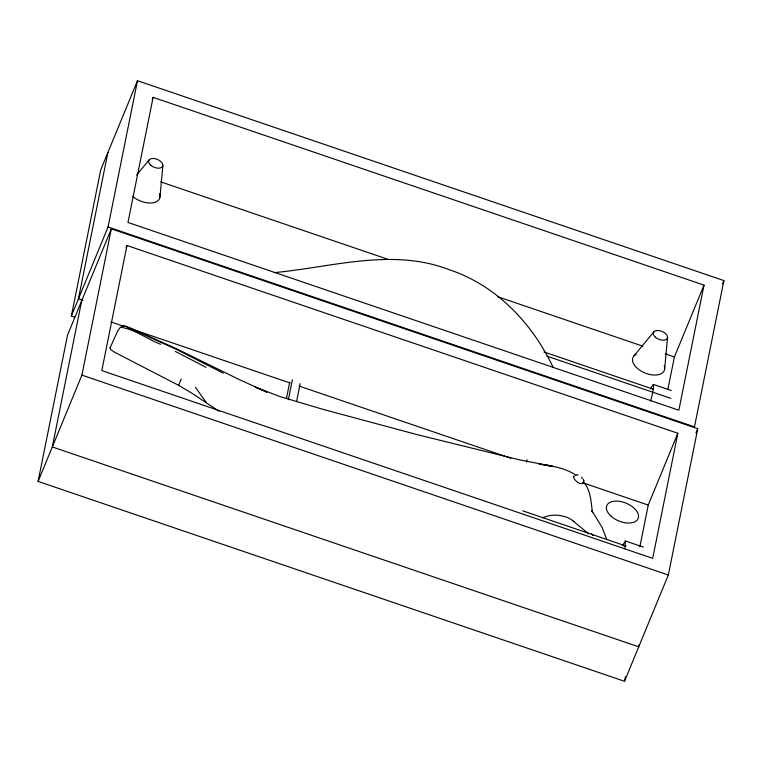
<?xml version="1.0" encoding="UTF-8"?>
<svg xmlns="http://www.w3.org/2000/svg" width="762" height="762" viewBox="0 0 762 762"><rect width="100%" height="100%" fill="white"/><g stroke="black" fill="none" stroke-linecap="round" stroke-linejoin="round"><path stroke-width="1.14" d="M159.963 197.034L162.877 165.544M664.635 369.056L667.55 337.566M624.83 548.802L625.392 540.991L623.23 544.42M38.1 481.413L67.523 335.128L111.328 228.838L697.744 428.72L668.331 575.005L624.516 681.295L38.1 481.413L81.915 375.123L111.328 228.838M74.733 317.192L71.352 316.049L100.775 169.755L137.484 80.705L723.9 280.587L694.477 426.872L108.061 226.99L137.484 80.705M107.88 152.524L78.457 298.809L82.963 300.342M81.724 300.657L52.311 446.942L638.727 646.824L639.194 644.5M153.114 97.355L127.968 222.447L678.847 410.213L704.002 285.131L153.114 97.355L152.219 99.536M126.968 245.488L101.813 370.58L652.691 558.346L677.847 433.264L126.968 245.488L126.073 247.669M286.55 397.935L289.722 382.172M288.36 399.764L292.379 379.8M296.608 401.364L300.171 383.61M526.466 462.134L526.952 459.753M667.874 389.382L674.399 356.949L704.002 285.131M639.861 546.773L648.243 505.082L677.847 433.264M624.516 681.295L625.45 676.656M650.596 401.079C651.405 398.793 656.834 375.704 650.624 388.896M71.352 316.049L108.061 226.99M219.056 411.299L192.681 393.687L178.584 385.324L114.567 352.206L110.671 349.529L110.014 347.882L117.643 331.022L120.025 327.698L122.349 326.107L125.52 326.222L176.565 349.472L223.209 373.132M722.557 283.845L723.9 280.587M695.954 433.073L697.744 428.72M178.584 385.324L181.261 378.971M136.569 175.079L149.181 159.782M633.822 356.092L653.853 331.803M110.014 347.882L110.604 347.453M542.83 517.808C550.535 514.102 559.813 514.502 567.642 517.617A13.554 7.677 22.4 0 1 571.71 519.913L574.053 521.713M274.225 272.625C332.146 267.224 392.192 247.679 449.237 269.71C496.195 285.217 532.438 323.345 553.136 367.408M576.586 474.755L578.129 474.917M574.948 475.898L573.348 476.564C573.624 479.984 581.006 486.232 582.92 482.717M544.573 464.877L552.107 466.173L539.086 464.029C551.831 465.973 565.261 467.858 576.148 475.336M552.107 466.173L519.951 459.953L417.595 434.759L322.983 409.346L280.359 396.688L255.28 387.153L266.957 392.116L239.868 379.857L177.089 349.053L130.483 328.031L125.587 326.336L122.349 326.107L121.882 327.441C135.722 329.975 147.618 339.281 160.706 344.31M160.696 181.851L388.258 259.413M497.529 296.666L642.852 346.196M665.388 353.873L674.399 356.949M653.253 384.381L671.246 390.506M543.916 351.939L652.901 389.087M546.887 356.13L670.884 398.393M110.881 321.916L124.406 326.527M127.778 327.679L290.008 382.972M299.018 386.048L510.807 458.238M582.901 482.813L648.243 505.082M625.392 540.991L643.385 547.126M522.799 510.845L626.164 546.078M622.764 545.516L623.83 545.878M81.915 375.123L668.331 575.005M175.384 351.463L206.054 367.322M572.567 520.551L588.626 533.791M591.645 533.857L593.017 535.524M195.424 387.315L206.188 402.355M583.54 482.251C591.141 490.518 590.826 502.034 592.531 512.378L591.864 510.692L601.961 527.123L606.59 538.934M581.558 477.088L582.378 478.784M583.54 479.917L583.73 481.46L583.54 479.917L583.644 480.803M159.553 193.834A16.964 9.611 22.4 0 1 151.943 202.968A16.964 9.611 22.4 0 1 132.769 196.434M664.226 365.855A16.964 9.611 22.4 0 1 644.957 372.98A16.964 9.611 22.4 0 1 636.156 354.34M611.057 516.198A16.964 9.611 22.4 0 0 638.004 518.817A16.964 9.611 22.4 0 0 618.287 501.186A16.964 9.611 22.4 0 0 611.057 516.198M150.666 165.163A7.544 4.267 22.4 0 0 162.649 166.335A7.544 4.267 22.4 0 0 153.886 158.496A7.544 4.267 22.4 0 0 150.666 165.163M655.349 337.185A7.544 4.267 22.4 0 0 667.322 338.357A7.544 4.267 22.4 0 0 658.558 330.517A7.544 4.267 22.4 0 0 655.349 337.185"/></g></svg>
